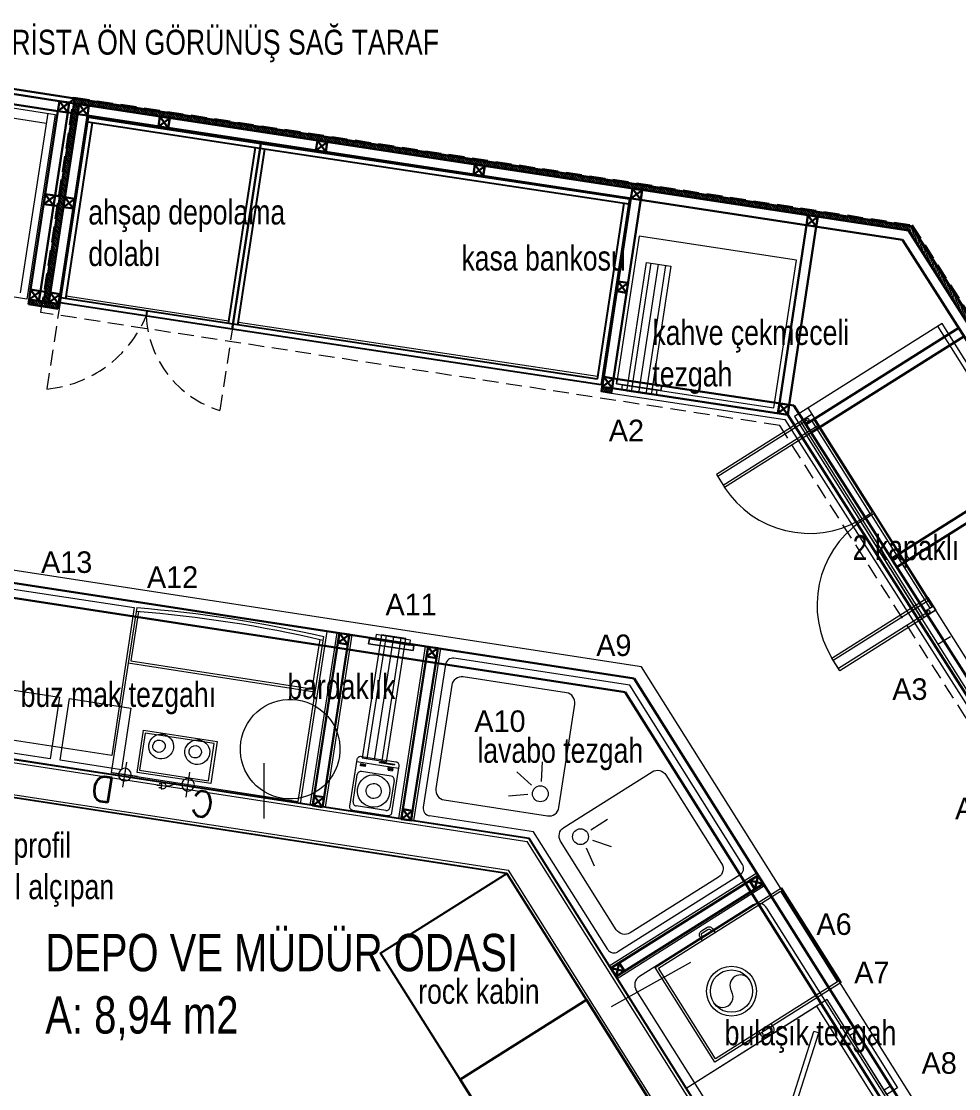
# Model space of a CAD drawing. Header units: millimetres. Extents: x 14735 to 40675, y 3704 to 9569.
# Drawn here: x 15994.6 to 16371.2, y 4514.8 to 4943.4 of the extents above; entities that cross this region are included whole.
import ezdxf
from ezdxf.enums import TextEntityAlignment as Align

# ---------------------------------------------------------------- set-up
doc = ezdxf.new("R2010")
doc.units = ezdxf.units.MM
doc.linetypes.add('HIDDEN', pattern=[9.525, 6.35, -3.175])
doc.layers.get('0').update_dxf_attribs({"lineweight": 25})
for name, color, linetype, lineweight in [('ahsap', 34, 'Continuous', 25), ('ahsaparka', 28, 'Continuous', 20), ('ahsapkesit', 26, 'Continuous', 30), ('ahşap kesit', 30, 'Continuous', 30), ('alçıpan', 12, 'Continuous', 20), ('alçıpanyazı', 7, 'Continuous', 20), ('elektrik panosu', 1, 'Continuous', 25), ('KP', 99, 'Continuous', 30), ('makine', 177, 'Continuous', 18), ('mermer', 142, 'Continuous', 15), ('tarama', 252, 'Continuous', 13), ('tezgahüstüekipman', 7, 'Continuous', 20), ('yazı', 7, 'Continuous', 20)]:
    doc.layers.add(name, color=color, linetype=linetype, lineweight=lineweight)
doc.styles.add('SIMPLEX', font='SIMPLEX')
doc.styles.add('TAKSİM', font='GOTHIC.TTF', dxfattribs={"height": 20})
doc.styles.add('uban-2', font='GOTHIC.TTF', dxfattribs={"width": 0.8})

# ---------------------------------------------------------------- blocks, each defined once
blk = doc.blocks.new('buzmakina')
at = {"extrusion": (1.52846e-08, -6.3311e-09, 1)}
for p, q in [((-65.66, -1.46, 0), (-45.49, -1.46, 0)), ((-45.49, -75.06, 0), (-45.49, -1.46, 0)), ((-44.43, -0.13, 0), (-44.43, -76, 0)), ((5.21, -44.75, 0), (-4.95, -44.78, 0)), ((0.96, -55.41, 0), (3.34, -55.15, 0)), ((1.37, -55.36, 0), (1.48, -56.37, 0)), ((2.19, -55.28, 0), (2.38, -57.08, 0)), ((3.01, -55.19, 0), (3.12, -56.2, 0)), ((-0.01, -65.41, 0), (0, -75.68, 0)), ((5.08, -70.48, 0), (-5.08, -70.51, 0)), ((-65.62, -75.12, 0), (-45.49, -75.06, 0))]:
    blk.add_line(p, q, dxfattribs=at)
at = {"extrusion": (1.74201e-08, -5.04902e-09, 1)}
blk.add_lwpolyline([(-67, -76), (0, -76), (0, 0), (-67, 0)], dxfattribs=at)
at = {"extrusion": (1.74201e-08, -5.04902e-09, 1), "elevation": 0}
blk.add_lwpolyline([(3.34, -55.15, 0.063324), (3.16, -54.4, 0.07639), (2.85, -53.84, 0.107132), (2.39, -53.46, 0.14755), (1.95, -53.37, 0.14755), (1.54, -53.55, 0.107132), (1.17, -54.02, 0.07639), (0.98, -54.64, 0.063324), (0.96, -55.41, 0.063324)], format="xyb", dxfattribs=at)
at = {"extrusion": (-1.52846e-08, 6.3311e-09, -1)}
for centre, major_axis, start_param, end_param in [((432.82, -38, 0), (354.44, 354.44, 0), 3.851109, 4.002873), ((432.82, -38, 0), (-353.42, 353.42, 0), 5.421686, 5.573669), ((0.13, -44.76, 0), (1.8, 1.8, 0), -1.326093, 4.957092), ((-2.53, -53.43, 0), (-3.16, 3.16, 0), 1.425716, 2.343579), ((0, -70.49, 0), (-1.8, 1.8, 0), 0.244703, 6.527888)]:
    blk.add_ellipse(centre, major_axis=major_axis, ratio=1, start_param=start_param, end_param=end_param, dxfattribs=at)
at = {"extrusion": (1.52846e-08, -6.3311e-09, 1), "style": 'SIMPLEX'}
for s, p in [('C', (1.81, -33.38, 0)), ('D', (1.98, -73.77, 0))]:
    blk.add_text(s, height=10.16, rotation=270.1645, dxfattribs=at).set_placement(p)
blk = doc.blocks.new('deepfreze1')
at = {"extrusion": (1.74201e-08, -5.04898e-09, 1)}
blk.add_lwpolyline([(0, -60), (-60, -60), (-60, 0), (0, 0)], close=True, dxfattribs=at)
blk = doc.blocks.new('ön bardaklık-flat-1')
at = {"layer": 'makine'}
for p, q in [((-2.32, -57.62), (5.59, -5.91)), ((0.67, -58.06), (8.62, -6.38)), ((3.63, -58.52), (11.53, -6.82)), ((9.86, -55.13), (-8.01, -52.4))]:
    blk.add_line(p, q, dxfattribs=at)
for points in [[(64.03, -4.66), (0.76, 4.94), (-8.31, -54.37), (54.97, -63.97)], [(5.61, -58.83), (-4.19, -57.33), (3.71, -5.63), (13.52, -7.12)], [(7.64, -58.85), (-6.2, -56.74), (-5.89, -54.74), (7.94, -56.85)]]:
    blk.add_lwpolyline(points, close=True, dxfattribs=at)
at = {"layer": 'makine', "flags": 128}
for points in [[(-8.31, -54.37), (-8.01, -52.4)], [(-8.31, -54.37), (9.55, -57.1), (9.86, -55.13), (9.55, -57.1)]]:
    blk.add_lwpolyline(points, close=True, dxfattribs=at)
blk = doc.blocks.new('2 kapaklı dolap-flat-1')
at = {"layer": 'makine'}
for p, q in [((-1.69, -1.06), (-76.29, 117.41)), ((-54.8, -32.14), (-128.33, 84.63)), ((-129.61, 79.15), (-164.72, 57.04)), ((-162.59, 53.66), (-124.09, 77.9)), ((-128.02, 81.33), (-131.41, 79.2)), ((-131.41, 79.2), (-106.79, 40.11)), ((-103.41, 42.24), (-126.96, 79.64)), ((-164.72, 57.04), (-162.59, 53.66)), ((-106.79, 40.11), (-103.41, 42.24)), ((-106.43, 39.54), (-103.05, 41.67)), ((-81.82, 0.44), (-106.43, 39.54)), ((-103.05, 41.67), (-79.5, 4.27)), ((-118.33, -16.64), (-79.83, 7.61)), ((-81.08, 2.09), (-116.2, -20.02)), ((-78.43, 2.58), (-81.82, 0.44)), ((-76.33, -10.27), (-71.25, -7.08)), ((-116.2, -20.02), (-118.33, -16.64))]:
    blk.add_line(p, q, dxfattribs=at)
for points in [[(-133.83, 81.17), (-59.24, -37.3), (0, 0), (-74.6, 118.47)], [(-123.56, 77.06), (-126.75, 82.13), (-165.26, 57.89), (-162.06, 52.81)], [(-80.36, 8.45), (-77.16, 3.37), (-115.67, -20.87), (-118.86, -15.79)]]:
    blk.add_lwpolyline(points, close=True, dxfattribs=at)
for points in [[(-127.18, 81.87), (-132.25, 78.67), (-107.64, 39.57), (-102.56, 42.77), (-126.11, 80.17)], [(-128.65, 78.58), (-125.69, 80.44), (-126.75, 82.13), (-129.72, 80.27)], [(-77.59, 3.11), (-82.66, -0.09), (-107.28, 39.01), (-102.2, 42.2), (-78.65, 4.8)], [(-81.19, 3.2), (-78.23, 5.07), (-77.16, 3.37), (-80.13, 1.51)], [(-57.76, -34.01), (-54.8, -32.14), (-53.73, -33.84), (-56.7, -35.7)]]:
    blk.add_lwpolyline(points, dxfattribs=at)
at = {"layer": 'makine', "flags": 128}
for points in [[(-42.23, -20.97), (-56.43, 1.61, -0.011791), (-56.48, 1.7, -0.022806), (-56.57, 1.87, -0.022804), (-56.64, 2.06, -0.021821), (-56.7, 2.24, -0.034751), (-56.75, 2.54, -0.036571), (-56.76, 2.85, -0.043988), (-56.71, 3.23, -0.052187), (-56.57, 3.66, -0.082496), (-56.17, 4.25, -0.098696), (-55.48, 4.75, -0.098699), (-54.65, 4.94, -0.082497), (-53.95, 4.84, -0.052186), (-53.53, 4.66, -0.043988), (-53.22, 4.45, -0.036572), (-52.99, 4.23, -0.034752), (-52.8, 3.99, -0.010026), (-52.75, 3.92)], [(-60.11, -0.71), (-45.91, -23.29, 0.010025), (-45.86, -23.36, 0.034754), (-45.68, -23.59, 0.036571), (-45.45, -23.81, 0.043988), (-45.13, -24.03, 0.052185), (-44.71, -24.2, 0.082496), (-44.01, -24.3, 0.098699), (-43.18, -24.11, 0.098699), (-42.49, -23.62, 0.082496), (-42.09, -23.02, 0.052185), (-41.95, -22.6, 0.043988), (-41.9, -22.22, 0.036571), (-41.91, -21.9, 0.034751), (-41.96, -21.6, 0.021821), (-42.02, -21.42, 0.022806), (-42.09, -21.24, 0.022804), (-42.18, -21.06, 0.011792), (-42.23, -20.97)]]:
    blk.add_lwpolyline(points, format="xyb", dxfattribs=at)
at = {"layer": 'makine', "ltscale": 0.1}
blk.add_lwpolyline([(-55.35, -22), (-55.98, -20.68), (-56.5, -19), (-56.95, -17.08), (-57.37, -15.04), (-57.78, -13), (-58.23, -11.08), (-58.75, -9.39), (-59.38, -8.07), (-60.14, -7.19), (-60.96, -6.74), (-61.76, -6.67), (-62.47, -6.92), (-63.01, -7.45), (-63.29, -8.21), (-63.24, -9.14), (-62.77, -10.2), (-61.85, -11.34), (-60.56, -12.54), (-59.03, -13.78), (-57.37, -15.04), (-55.71, -16.29), (-54.17, -17.53), (-52.88, -18.73), (-51.96, -19.87), (-51.5, -20.93), (-51.45, -21.87), (-51.73, -22.62), (-52.27, -23.15), (-52.97, -23.41), (-53.78, -23.33), (-54.6, -22.88)], close=True, dxfattribs=at)
at = {"layer": 'makine'}
for centre, major_axis, start_param, end_param in [((-128.55, 79.82), (1.14, 0.51), 2.353314, 4.207904), ((-127.82, 75.11), (37.26, 16.77), 3.295779, 4.805936), ((-83.96, 5.45), (37.26, 16.77), 1.755283, 3.26544), ((-80.02, 2.76), (1.14, 0.51), 2.353314, 4.207904), ((-56.59, -34.46), (1.14, 0.51), 2.352667, 4.207257)]:
    blk.add_ellipse(centre, major_axis=major_axis, ratio=1, start_param=start_param, end_param=end_param, dxfattribs=at)
for centre in [(-128.61, 79.86), (-80.02, 2.68), (-56.59, -34.53)]:
    blk.add_ellipse(centre, major_axis=(0.544, 0.245), ratio=1, dxfattribs=at)
blk = doc.blocks.new('bulaşık mak')
at = {"extrusion": (1.52846e-08, -6.3311e-09, 1)}
blk.add_line((-62, 53.35, 0), (-62, 49.36, 0), dxfattribs=at)
for points in [[(0, 60), (-67, 60), (-67, 0), (0, 0)], [(0, 60), (-62, 60), (-62, 0), (0, 0)], [(-63.46, 56.03), (-63.46, 54.57), (-64.92, 54.57), (-64.92, 56.03)], [(-62, 57), (-62, 53.35), (-63.46, 53.35), (-63.46, 57)], [(-63.46, 48.39), (-63.46, 46.93), (-64.92, 46.93), (-64.92, 48.39)], [(-62, 49.36), (-62, 45.71), (-63.46, 45.71), (-63.46, 49.36)], [(-72, 15), (-72, 45), (-67, 45), (-67, 15)], [(-70, 17), (-70, 43), (-67, 43), (-67, 17)]]:
    blk.add_lwpolyline(points, close=True, dxfattribs=at)
for points in [[(-57, 50.51), (-55.59, 51.92)], [(-33.44, 33.27), (-55.59, 51.92)], [(-6.58, 51.92), (-29.83, 33.17)], [(-6.58, 51.92), (-5.16, 50.51)], [(-34.86, 31.86), (-57, 50.51)], [(-5.16, 50.51), (-28.41, 31.76)], [(-34.76, 28.24), (-57, 9.49)], [(-33.34, 26.83), (-55.59, 8.08)], [(-29.73, 26.73), (-6.58, 8.08)], [(-28.31, 28.14), (-5.16, 9.49)], [(-57, 9.49), (-55.59, 8.08)], [(-5.16, 9.49), (-6.58, 8.08)]]:
    blk.add_lwpolyline(points, dxfattribs=at)
blk.add_circle((-31.58, 30), 3.63, dxfattribs=at)
blk = doc.blocks.new('çöp sıyırma')
at = {"extrusion": (1.52846e-08, -6.3311e-09, 1)}
for points in [[(-21.48, 44.21), (-21.48, 45.73, 0.414214), (-23.23, 47.48), (-25.75, 47.48, 0.414214), (-27.5, 45.73), (-27.5, 44.21)], [(-21.84, 0.79), (-21.84, -0.73, -0.414214), (-23.59, -2.48), (-26.11, -2.48, -0.414214), (-27.86, -0.73), (-27.86, 0.79)]]:
    blk.add_lwpolyline(points, format="xyb", dxfattribs=at)
for points in [[(-60, 45), (0, 45), (0, 0), (-60, 0)], [(-59, 44), (-1, 44), (-1, 1), (-59, 1)]]:
    blk.add_lwpolyline(points, close=True, dxfattribs=at)
for points in [[(-22.35, 45), (-22.35, 45.73, 0.414214), (-23.23, 46.6), (-25.75, 46.6, 0.414214), (-26.63, 45.73), (-26.63, 45)], [(-22.71, 0), (-22.71, -0.73, -0.414214), (-23.59, -1.6), (-26.11, -1.6, -0.414214), (-26.99, -0.73), (-26.99, 0)]]:
    blk.add_lwpolyline(points, format="xyb", close=True, dxfattribs=at)
blk = doc.blocks.new('bulaşık tezgah')
at = {"ltscale": 50, "extrusion": (1.52846e-08, -6.3311e-09, 1)}
blk.add_lwpolyline([(-70, 0), (-70, -120), (0, -120), (0, 0)], close=True, dxfattribs=at)
blk.add_lwpolyline([(-66, -8), (-66, -112, 0.414214), (-62, -116), (-8, -116, 0.414214), (-4, -112), (-4, -8, 0.414214), (-8, -4), (-62, -4, 0.414214)], format="xyb", close=True, dxfattribs=at)
for radius in [10, 8.5]:
    blk.add_circle((-36.22, -91.33, 0), radius, dxfattribs=at)
for centre, start, end in [((-31.97, -91.33, 0), 0, 180), ((-40.47, -91.33, 0), 180, 0)]:
    blk.add_arc(centre, 4.25, start, end, dxfattribs=at)
blk = doc.blocks.new('buz tezgah')
at = {"extrusion": (1.52846e-08, -6.3311e-09, 1)}
for p, q in [((-70, -1, 0), (0, -1)), ((-70, -149, 0), (-70, -1, 0)), ((0, -149, 0), (0, -1)), ((-70, -5, 0), (0, -5, 0)), ((-70, -145, 0), (0, -145, 0)), ((-70, -149, 0), (0, -149, 0))]:
    blk.add_line(p, q, dxfattribs=at)
blk = doc.blocks.new('bardaklık ufak')
at = {"ltscale": 50, "extrusion": (6.3311e-09, 1.52846e-08, 1)}
for p, q in [((13.6, -71.84, 0), (13.6, -21.83, 0)), ((16.62, -71.83, 0), (16.62, -21.83, 0)), ((19.62, -71.84, 0), (19.62, -21.83, 0))]:
    blk.add_line(p, q, dxfattribs=at)
for points in [[(30, -70), (0, -70), (0, 0), (30, 0)], [(21.62, -71.84), (11.71, -71.84), (11.71, -21.83), (21.62, -21.83)], [(25.27, -69.57), (7.19, -69.57), (7.19, -67.54), (25.27, -67.54)], [(23.63, -71.6), (9.63, -71.6), (9.63, -69.57), (23.63, -69.57)]]:
    blk.add_lwpolyline(points, close=True, dxfattribs=at)
at = {"extrusion": (6.3311e-09, 1.52846e-08, 1), "flags": 128}
for points in [[(7.19, -69.52), (25.26, -69.56), (25.26, -67.57), (25.26, -69.56), (7.19, -69.52), (7.19, -67.53)], [(7.19, -67.53), (25.26, -67.57), (7.19, -67.53)]]:
    blk.add_lwpolyline(points, close=True, dxfattribs=at)
blk = doc.blocks.new('aqua barista tezgah')
at = {"layer": 'tarama', "extrusion": (-1.65872e-08, -6.37822e-08, 1)}
h = blk.add_hatch(dxfattribs=at)
h.set_pattern_fill('ACET-2D-ANSI31', color=256, scale=0.2, angle=81.3089)
h.set_pattern_definition([(126.308855, (-1203.64044, -2653.1098), (-0.51170635, -0.37600746), [])])
h.paths.add_polyline_path([(-286.97, 460.56), (-285, 460.26), (-297.16, 380.69), (-299.14, 380.99)])
at = {"layer": 'tarama'}
h = blk.add_hatch(dxfattribs=at)
h.set_pattern_fill('ANSI31', color=256, scale=0.2, angle=81.30886)
h.paths.add_polyline_path([(48.24, 409.52), (49.45, 411.36), (-286.67, 462.54), (-286.97, 460.56)])
h = blk.add_hatch(dxfattribs=at)
h.set_pattern_fill('ANSI31', color=256, scale=0.2, angle=32.19644)
h.paths.add_polyline_path([(220.29, 139.29), (221.98, 140.36), (49.45, 411.36), (48.24, 409.52), (220.29, 139.29)])
h = blk.add_hatch(dxfattribs=at)
h.set_pattern_fill('ANSI31', color=256, scale=0.2, angle=81.30886)
h.paths.add_polyline_path([(-299.14, 380.99), (-305.07, 381.9), (-305.07, 381.9), (-305.37, 379.92), (-299.44, 379.01)])
at = {"layer": 'tarama', "extrusion": (-1.65872e-08, -6.37822e-08, 1)}
h = blk.add_hatch(dxfattribs=at)
h.set_pattern_fill('ANSI31', color=256, scale=0.2, angle=81.3089)
h.set_pattern_definition([(126.308855, (-1203.68704, -2652.0911), (-0.51170635, -0.37600746), [])])
h.paths.add_polyline_path([(-299.14, 380.99), (-293.21, 380.08), (-293.51, 378.11), (-299.44, 379.01)])
at = {"layer": 'tarama', "extrusion": (4.3958e-06, 1.52724e-06, 1)}
h = blk.add_hatch(dxfattribs=at)
h.set_pattern_fill('ANSI31', color=256, scale=0.2, angle=81.3089)
h.set_pattern_definition([(126.308855, (-1147.3729, -2646.86926), (-0.51170635, -0.37600746), [])])
h.paths.add_polyline_path([(-70.89, 346.24), (-71.19, 344.26), (-75.15, 344.86), (-74.84, 346.84)])
at = {"elevation": 0}
blk.add_lwpolyline([(-285, 460.26), (-286.97, 460.58)], dxfattribs=at)
at = {"layer": 'ahsap', "ltscale": 50, "extrusion": (-1.65872e-08, -6.37822e-08, 1)}
for p, q in [((-290.36, 382.18, 0), (-279.55, 452.85, 0)), ((-281.53, 453.16, 0), (-212.34, 442.57, 0)), ((-221.16, 371.59, 0), (-210.36, 442.27, 0)), ((-212.34, 442.57, 0), (-64.12, 420.28, 0)), ((-76.91, 349.87, 0), (-223.14, 371.9, 0))]:
    blk.add_line(p, q, dxfattribs=at)
at = {"layer": 'ahsap', "ltscale": 50, "extrusion": (1.96605e-08, -6.82526e-08, 1)}
for p, q in [((-214.31, 442.87, 0), (-225.12, 372.2, 0)), ((-223.14, 371.89, 0), (-292.34, 382.48, 0))]:
    blk.add_line(p, q, dxfattribs=at)
at = {"layer": 'ahsap', "ltscale": 50, "extrusion": (4.3958e-06, 1.52724e-06, 1)}
blk.add_line((-66.1, 420.58, 0), (-76.91, 349.87, 0), dxfattribs=at)
at = {"layer": 'ahsap', "ltscale": 50, "extrusion": (4.43205e-06, 1.52277e-06, 1)}
blk.add_line((-63.82, 422.25, 0), (-75.24, 347.6, 0), dxfattribs=at)
at = {"layer": 'ahsap', "ltscale": 50}
blk.add_line((-257.74, 377.19, 0), (-258.04, 375.21, 0), dxfattribs=at)
at = {"layer": 'ahsap', "ltscale": 50, "extrusion": (1.96605e-08, -6.82526e-08, 1), "elevation": 0}
blk.add_lwpolyline([(-223.44, 369.92), (-292.64, 380.5), (-281.23, 455.13), (-212.03, 444.55)], close=True, dxfattribs=at)
blk.add_lwpolyline([(-75.24, 347.6), (-223.44, 369.92), (-212.03, 444.55), (-63.82, 422.25)], dxfattribs=at)
at = {"layer": 'ahsap', "ltscale": 50, "extrusion": (4.3958e-06, 1.52724e-06, 1), "elevation": 0}
blk.add_lwpolyline([(-74.84, 346.84), (-70.89, 346.24), (-71.19, 344.26), (-75.15, 344.86)], close=True, dxfattribs=at)
at = {"layer": 'ahsaparka', "ltscale": 50, "extrusion": (-1.65872e-08, -6.37822e-08, 1)}
for p, q in [((-224.97, 373.19, 0), (-290.21, 383.16, 0)), ((-76.74, 350.96, 0), (-221.01, 372.59, 0))]:
    blk.add_line(p, q, dxfattribs=at)
at = {"layer": 'ahsaparka'}
for p, q in [((-71.19, 344.26, 0), (-1.52, 333.72, 0)), ((-1.52, 333.72, 0), (150.48, 95.33, 0))]:
    blk.add_line(p, q, dxfattribs=at)
at = {"layer": 'ahsaparka', "ltscale": 50}
blk.add_line((-1.52, 333.72, 0), (150.48, 95.33, 0), dxfattribs=at)
at = {"layer": 'ahsapkesit'}
blk.add_line((-289.55, 456.93, 0), (-287.58, 456.63, 0), dxfattribs=at)
at = {"layer": 'ahsapkesit', "extrusion": (-1.65872e-08, -6.37822e-08, 1)}
blk.add_line((-299.14, 380.99, 0), (-293.21, 380.08, 0), dxfattribs=at)
at = {"layer": 'ahşap kesit'}
for p, q in [((-488.18, 493.54, 0), (-286.67, 462.54, 0)), ((-286.97, 460.58, 0), (-482.56, 490.65, 0)), ((-293.51, 457.54, 0), (-483.16, 486.7, 0)), ((-293.51, 457.54, 0), (-286.67, 462.54, 0)), ((-300.51, 385.25, 0), (-289.56, 456.91, 0)), ((-299.44, 379.01, 0), (-293.51, 378.11, 0))]:
    blk.add_line(p, q, dxfattribs=at)
at = {"layer": 'ahşap kesit', "extrusion": (-1.65872e-08, -6.37822e-08, 1)}
for p, q in [((-299.14, 380.99, 0), (-286.67, 462.54, 0)), ((-297.16, 380.69, 0), (-285, 460.26, 0)), ((-286.67, 462.54, 0), (49.45, 411.36, 0)), ((-285, 460.26, 0), (48.24, 409.52, 0)), ((-305.37, 379.92, 0), (-299.44, 379.01, 0)), ((-299.14, 380.99, 0), (-293.21, 380.08, 0)), ((-293.21, 380.08, 0), (-293.51, 378.11, 0))]:
    blk.add_line(p, q, dxfattribs=at)
at = {"layer": 'ahşap kesit', "extrusion": (-8.01922e-09, -4.96298e-08, 1)}
for p, q in [((-293.51, 457.52, 0), (-304.47, 385.85, 0)), ((-305.07, 381.9, 0), (-299.14, 380.99, 0))]:
    blk.add_line(p, q, dxfattribs=at)
at = {"layer": 'ahşap kesit', "extrusion": (-1.21223e-07, 1.95575e-07, 1)}
for p, q in [((48.24, 409.52, 0), (220.29, 139.29, 0)), ((49.45, 411.36, 0), (221.98, 140.36, 0))]:
    blk.add_line(p, q, dxfattribs=at)
at = {"layer": 'ahşap kesit', "ltscale": 50, "extrusion": (-8.01922e-09, -4.96298e-08, 1)}
blk.add_line((-305.07, 381.9, 0), (-305.37, 379.92, 0), dxfattribs=at)
at = {"layer": 'KP', "extrusion": (-1.65872e-08, -6.37822e-08, 1)}
for p, q in [((-293.51, 457.54, 0), (-288.95, 460.89, 0)), ((-289.55, 456.93, 0), (-292.9, 461.49, 0)), ((-285.6, 456.31, 0), (-281.04, 459.66, 0)), ((-281.65, 455.7, 0), (-285, 460.26, 0)), ((-281.65, 455.7, 0), (-292.63, 383.84, 0)), ((-281.65, 455.7, 0), (45.83, 405.84, 0)), ((-299.21, 420.2, 0), (-294.66, 423.55, 0)), ((-295.26, 419.6, 0), (-298.61, 424.15, 0)), ((-291.31, 418.99, 0), (-286.75, 422.34, 0)), ((-287.35, 418.39, 0), (-290.7, 422.95, 0)), ((-301.12, 381.29, 0), (-304.47, 385.85, 0)), ((-305.07, 381.9, 0), (-300.51, 385.25, 0)), ((-297.16, 380.69, 0), (-292.6, 384.04, 0)), ((-293.21, 380.08, 0), (-296.56, 384.64, 0)), ((-65.61, 224.18, 0), (-540.07, 297.15, 0))]:
    blk.add_line(p, q, dxfattribs=at)
at = {"layer": 'KP', "extrusion": (4.3958e-06, 1.52724e-06, 1)}
for p, q in [((-253.1, 451.36, 0), (-248.54, 454.71, 0)), ((-249.14, 450.75, 0), (-252.49, 455.31, 0)), ((-189.83, 441.72, 0), (-185.27, 445.07, 0)), ((-185.87, 441.12, 0), (-189.22, 445.68, 0)), ((-126.56, 432.09, 0), (-122, 435.44, 0)), ((-122.6, 431.49, 0), (-125.95, 436.04, 0)), ((-58.73, 425.81, 0), (-70.29, 350.19, 0)), ((-63.29, 422.46, 0), (-58.73, 425.81, 0)), ((-59.33, 421.85, 0), (-62.68, 426.41, 0)), ((-63.28, 422.46, 0), (-74.24, 350.79, 0)), ((7.18, 411.73, 0), (11.74, 415.08, 0)), ((11.14, 411.12, 0), (7.79, 415.68, 0)), ((-68.99, 385.15, 0), (-64.43, 388.5, 0)), ((-65.04, 384.54, 0), (-68.38, 389.1, 0)), ((-74.84, 346.84, 0), (-70.29, 350.19, 0)), ((-70.89, 346.24, 0), (-74.24, 350.79, 0)), ((-4.26, 336.16, 0), (0.3, 339.51, 0)), ((-0.31, 335.56, 0), (-3.65, 340.11, 0))]:
    blk.add_line(p, q, dxfattribs=at)
at = {"layer": 'KP', "extrusion": (-8.01922e-09, -4.96298e-08, 1)}
for p, q in [((-294.66, 423.55, 0), (-292.68, 423.25, 0)), ((-295.26, 419.6, 0), (-293.28, 419.29, 0)), ((-300.51, 385.25, 0), (-298.53, 384.94, 0))]:
    blk.add_line(p, q, dxfattribs=at)
at = {"layer": 'KP'}
for p, q in [((7.18, 411.72, 0), (-3.65, 340.11, 0)), ((11.14, 411.12, 0), (0.31, 339.51, 0)), ((-70.29, 350.19, 0), (2.09, 339.24, 0)), ((-70.89, 346.24, 0), (-0.31, 335.56, 0)), ((152.36, 103.61, 0), (2.09, 339.24, 0)), ((148.99, 101.46, 0), (-0.31, 335.56, 0)), ((-61.98, 229.69, 0), (-539.15, 303.08, 0)), ((-12.21, 150.65, 0), (-68.01, 115.52, 0)), ((-10.08, 147.27, 0), (-65.88, 112.14, 0))]:
    blk.add_line(p, q, dxfattribs=at)
at = {"layer": 'KP', "extrusion": (-1.21223e-07, 1.95575e-07, 1)}
for p, q in [((45.83, 405.84, 0), (213.69, 142.23, 0)), ((68.37, 370.45, 0), (6.84, 331.7, 0)), ((8.97, 328.32, 0), (70.5, 367.06, 0)), ((102.75, 316.46, 0), (41.29, 277.77, 0)), ((43.62, 274.5, 0), (104.88, 313.08, 0))]:
    blk.add_line(p, q, dxfattribs=at)
at = {"layer": 'KP', "extrusion": (-1.21058e-08, -7.91477e-08, 1)}
for p, q in [((-176.41, 247.29, 0), (-180.98, 243.95, 0)), ((-177.03, 243.34, 0), (-180.37, 247.91, 0)), ((-140.84, 241.82, 0), (-145.4, 238.48, 0)), ((-141.45, 237.87, 0), (-144.79, 242.43, 0)), ((-186.57, 182.01, 0), (-191.14, 178.67, 0)), ((-187.19, 178.06, 0), (-190.53, 182.62, 0)), ((-150.99, 176.59, 0), (-155.55, 173.25, 0)), ((-151.6, 172.64, 0), (-154.94, 177.21, 0))]:
    blk.add_line(p, q, dxfattribs=at)
at = {"layer": 'KP', "extrusion": (-2.07015e-08, -9.32833e-08, 1)}
for p, q in [((-191.05, 179.24, 0), (-180.98, 243.95, 0)), ((-187.08, 178.75, 0), (-177, 243.46, 0)), ((-155.47, 173.77, 0), (-145.4, 238.48, 0)), ((-141.45, 237.87, 0), (-151.52, 173.17, 0))]:
    blk.add_line(p, q, dxfattribs=at)
at = {"layer": 'KP', "extrusion": (-6.00055e-08, -3.61402e-08, 1)}
for p, q in [((57.05, 40.65, 0), (-61.98, 229.69, 0)), ((51.97, 37.45, 0), (-65.61, 224.18, 0))]:
    blk.add_line(p, q, dxfattribs=at)
at = {"layer": 'KP', "extrusion": (-4.36979e-08, -3.33538e-08, 1)}
for p, q in [((-13.47, 145.14, 0), (-12.21, 150.65, 0)), ((-10.08, 147.27, 0), (-15.6, 148.52, 0)), ((-65.88, 112.14, 0), (-71.4, 113.39, 0)), ((-69.26, 110, 0), (-68.01, 115.52, 0))]:
    blk.add_line(p, q, dxfattribs=at)
at = {"layer": 'KP', "extrusion": (-5.25152e-08, -5.72196e-08, 1), "elevation": 0}
for points in [[(-288.95, 460.89), (-289.55, 456.93), (-293.51, 457.54), (-292.9, 461.49)], [(-281.04, 459.66), (-281.65, 455.7), (-285.6, 456.31), (-285, 460.26)], [(-294.66, 423.55), (-295.26, 419.6), (-299.21, 420.2), (-298.61, 424.15)], [(-286.75, 422.34), (-287.35, 418.39), (-291.31, 418.99), (-290.7, 422.95)], [(-300.51, 385.25), (-301.12, 381.29), (-305.07, 381.9), (-304.47, 385.85)], [(-292.6, 384.04), (-293.21, 380.08), (-297.16, 380.69), (-296.56, 384.64)]]:
    blk.add_lwpolyline(points, close=True, dxfattribs=at)
at = {"layer": 'KP', "extrusion": (4.35988e-06, 1.5338e-06, 1), "elevation": 0}
for points in [[(-248.54, 454.71), (-249.14, 450.75), (-253.1, 451.36), (-252.49, 455.31)], [(-185.27, 445.07), (-185.87, 441.12), (-189.83, 441.72), (-189.22, 445.68)], [(-122, 435.44), (-122.6, 431.49), (-126.56, 432.09), (-125.95, 436.04)], [(-58.73, 425.81), (-59.33, 421.85), (-63.29, 422.46), (-62.68, 426.41)], [(11.74, 415.08), (11.14, 411.12), (7.18, 411.73), (7.79, 415.68)], [(-64.43, 388.5), (-65.04, 384.54), (-68.99, 385.15), (-68.38, 389.1)], [(-70.29, 350.19), (-70.89, 346.24), (-74.84, 346.84), (-74.24, 350.79)], [(0.3, 339.51), (-0.31, 335.56), (-4.26, 336.16), (-3.65, 340.11)]]:
    blk.add_lwpolyline(points, close=True, dxfattribs=at)
at = {"layer": 'KP', "extrusion": (-1.21058e-08, -7.91477e-08, 1), "elevation": 0}
for points in [[(-177.03, 243.34), (-176.41, 247.29), (-180.37, 247.91), (-180.98, 243.95)], [(-141.45, 237.87), (-140.84, 241.82), (-144.79, 242.43), (-145.4, 238.48)], [(-187.19, 178.06), (-186.57, 182.01), (-190.53, 182.62), (-191.14, 178.67)], [(-151.6, 172.64), (-150.99, 176.59), (-154.94, 177.21), (-155.55, 173.25)]]:
    blk.add_lwpolyline(points, close=True, dxfattribs=at)
at = {"layer": 'KP', "extrusion": (-4.36979e-08, -3.33538e-08, 1), "elevation": 0}
for points in [[(-13.47, 145.14), (-10.08, 147.27), (-12.21, 150.65), (-15.6, 148.52)], [(-69.26, 110), (-65.88, 112.14), (-68.01, 115.52), (-71.4, 113.39)]]:
    blk.add_lwpolyline(points, close=True, dxfattribs=at)
at = {"layer": 'makine'}
for p, q in [((-482.39, 485.09, 0), (-294.61, 456.19, 0)), ((-480.03, 480.68, 0), (-298.18, 452.68, 0)), ((-297.57, 456.64, 0), (-308.6, 384.48, 0)), ((-294.61, 456.19, 0), (-305.94, 382.05, 0)), ((-305.94, 382.05, 0), (-493.73, 410.95, 0)), ((-61.98, 229.69, 0), (-139.84, 241.67, 0)), ((-63.79, 226.94, 0), (-134.38, 237.79, 0)), ((-137.8, 235.29, 0), (-146.72, 177.98, 0)), ((-18.48, 154.98, 0), (-63.79, 226.94, 0)), ((-104.2, 165.36, 0), (-150.61, 172.5, 0)), ((-102.39, 168.12, 0), (-144.21, 174.55, 0)), ((-72.64, 120.88, 0), (-102.39, 168.12, 0)), ((-12.75, 151.5, 0), (-71.98, 114.2, 0)), ((-19.42, 150.84, 0), (-68.5, 119.94, 0))]:
    blk.add_line(p, q, dxfattribs=at)
at = {"layer": 'makine', "extrusion": (-2.07015e-08, -9.32833e-08, 1)}
blk.add_line((-139.84, 241.67, 0), (-150.61, 172.5, 0), dxfattribs=at)
at = {"layer": 'makine', "extrusion": (2.64491e-07, -1.33171e-08, 1)}
for p, q in [((-99.24, 188.35, 0), (-98.85, 196.23, 0)), ((-103.23, 186.88, 0), (-109.07, 192.19, 0)), ((-104.65, 183.14, 0), (-112.51, 182.42, 0))]:
    blk.add_line(p, q, dxfattribs=at)
at = {"layer": 'makine', "extrusion": (-1.41105e-07, 2.24102e-07, 1)}
for p, q in [((-79.44, 168.97, 0), (-72.76, 173.18, 0)), ((-78.76, 164.78, 0), (-71.28, 162.29, 0)), ((-81.33, 161.71, 0), (-78.11, 154.51, 0))]:
    blk.add_line(p, q, dxfattribs=at)
at = {"layer": 'makine', "extrusion": (-6.00055e-08, -3.61402e-08, 1)}
blk.add_line((-71.98, 114.2, 0), (-104.2, 165.36, 0), dxfattribs=at)
at = {"layer": 'makine', "extrusion": (-1.82545e-08, -1.18687e-07, 1), "elevation": 0}
blk.add_lwpolyline([(-89.19, 223.94), (-130.71, 230.32, 0.414214), (-135.27, 226.98), (-141.65, 185.47, 0.414214), (-138.31, 180.9), (-96.8, 174.52, 0.414214), (-92.23, 177.87), (-85.85, 219.38, 0.414214)], format="xyb", close=True, dxfattribs=at)
at = {"layer": 'makine', "extrusion": (-1.41105e-07, 2.24102e-07, 1), "elevation": 0}
blk.add_lwpolyline([(-49.23, 190.97), (-26.85, 155.43, -0.414214), (-28.1, 149.92), (-63.64, 127.54, -0.414214), (-69.16, 128.79), (-91.54, 164.33, -0.414214), (-90.28, 169.85), (-54.74, 192.23, -0.414214)], format="xyb", close=True, dxfattribs=at)
at = {"layer": 'makine', "extrusion": (2.64491e-07, -1.33171e-08, 1)}
blk.add_circle((-99.69, 183.4, 0), 3.19, dxfattribs=at)
at = {"layer": 'makine', "extrusion": (-1.41105e-07, 2.24102e-07, 1)}
blk.add_circle((-83.54, 166.16, 0), 3.19, dxfattribs=at)
at = {"layer": 'makine'}
for centre, start, end in [((-134.84, 234.83, 0), 81.2562, 171.1519), ((-143.76, 177.52, 0), 171.1519, 261.2562), ((-21.02, 153.38, 0), 302.1964, 32.1964), ((-70.1, 122.48, 0), 212.1964, 302.1964)]:
    blk.add_arc(centre, 3, start, end, dxfattribs=at)
at = {"layer": 'mermer', "linetype": 'HIDDEN', "extrusion": (-1.65872e-08, -6.37822e-08, 1)}
blk.add_line((-287.09, 463.11, 0), (49.75, 411.82, 0), dxfattribs=at)
at = {"layer": 'mermer', "linetype": 'HIDDEN', "extrusion": (-1.21223e-07, 1.95575e-07, 1)}
blk.add_line((49.75, 411.82, 0), (222.67, 140.2, 0), dxfattribs=at)
at = {"layer": 'mermer', "linetype": 'HIDDEN'}
blk.add_line((148.21, 93.31, 0), (-3.51, 331.25, 0), dxfattribs=at)
at = {"layer": 'mermer'}
blk.add_line((-59.09, 234.31, 0), (-542.33, 308.63, 0), dxfattribs=at)
at = {"layer": 'mermer', "extrusion": (-6.00055e-08, -3.61402e-08, 1)}
blk.add_line((63.33, 39.88, 0), (-59.09, 234.31, 0), dxfattribs=at)
at = {"layer": 'mermer', "linetype": 'HIDDEN', "extrusion": (-1.65872e-08, -6.37822e-08, 1), "elevation": 0}
blk.add_lwpolyline([(-3.51, 331.25), (-300.31, 376.62), (-287.09, 463.11)], dxfattribs=at)
at = {"layer": 'tarama', "linetype": 'HIDDEN', "extrusion": (-4.07045e-09, -6.56956e-08, 1)}
blk.add_line((-292.64, 380.5, 0), (-297.93, 345.9, 0), dxfattribs=at)
at = {"layer": 'tarama', "linetype": 'HIDDEN', "extrusion": (-1.57546e-08, -6.39083e-08, 1)}
blk.add_line((-223.14, 371.89, 0), (-228.44, 337.3, 0), dxfattribs=at)
at = {"layer": 'tarama', "linetype": 'HIDDEN', "extrusion": (-4.07045e-09, -6.56956e-08, 1)}
blk.add_arc((-302.42, 393.81, 0), 48.12, 275.3568, 337.257, dxfattribs=at)
at = {"layer": 'tarama', "linetype": 'HIDDEN', "extrusion": (-1.57546e-08, -6.39083e-08, 1)}
blk.add_arc((-216.06, 377.47, 0), 42.04, 183.0847, 252.8823, dxfattribs=at)
for name, p in [('ön bardaklık-flat-1', (-60.79, 402.36, 0)), ('2 kapaklı dolap-flat-1', (136.29, 253.69, 0))]:
    blk.add_blockref(name, p)
at = {"layer": 'makine', "extrusion": (-4.51795e-08, -1.92342e-07, 1), "rotation": 81.15423579753782}
blk.add_blockref('buz tezgah', (-328.58, 270.89, 0), dxfattribs=at)
at = {"layer": 'makine', "extrusion": (-5.74873e-09, -7.77298e-08, 1), "rotation": 261.3088555280009}
blk.add_blockref('deepfreze1', (-271.86, 198.82, 0), dxfattribs=at)
at = {"layer": 'makine', "extrusion": (3.42849e-08, -8.63321e-08, 1), "rotation": 261.1967395756241}
blk.add_blockref('buzmakina', (-196.94, 180.29, 0), dxfattribs=at)
at = {"layer": 'makine', "extrusion": (1.6734e-07, 1.13875e-06, 1), "xscale": -1, "rotation": 171.1555871640502}
blk.add_blockref('bardaklık ufak', (-186.17, 178.02, 0), dxfattribs=at)
at = {"layer": 'makine', "extrusion": (-4.34995e-08, -3.45601e-08, 1), "rotation": 212.196432535936}
for name, p in [('bulaşık tezgah', (-4.88, 7.56, 0)), ('çöp sıyırma', (-53.62, 113.68, 0)), ('bulaşık mak', (-41.11, 65.1, 0))]:
    blk.add_blockref(name, p, dxfattribs=at)
blk = doc.blocks.new('blender-flat-1')
for p, q in [((1.98, -6.01), (2.02, 5.99)), ((3.52, 7.49), (14.52, 7.46)), ((15.98, -6.05), (16.02, 5.95)), ((18.67, 6.75), (18.67, 4.85)), ((19.48, -8.56), (19.52, 8.44)), ((20.97, -2.15), (20.47, -2.15)), ((20.97, -3.65), (20.47, -3.65)), ((14.48, -7.54), (3.48, -7.51)), ((20.97, -5.15), (20.47, -5.15))]:
    blk.add_line(p, q)
at = {"extrusion": (-1.52846e-08, 6.3311e-09, 1), "elevation": 0}
blk.add_lwpolyline([(-0.02, -7), (0.02, 7, -0.414214), (1.52, 8.5), (20.52, 8.44, -0.414214), (22.02, 6.94), (21.98, -7.06, -0.414214), (20.48, -8.56), (1.48, -8.5, -0.414214)], format="xyb", close=True, dxfattribs=at)
for points in [[(18.25, 4.85), (18.25, 6.75), (19.1, 6.75), (19.09, 4.85)], [(20.96, -6.65), (20.46, -6.65), (20.48, -0.65), (20.98, -0.65)], [(19.06, -4.32), (18.43, -4.32), (18.43, -4.53), (18.22, -4.53), (18.21, -6.22), (18.42, -6.23), (18.42, -6.44), (18.85, -6.44), (19.06, -6.23), (19.06, -6.02), (19.27, -6.02), (19.27, -5.8), (19.06, -4.74)]]:
    blk.add_lwpolyline(points, close=True, dxfattribs=at)
for points in [[(18.64, -4.32), (18.64, -5.17), (18.42, -5.38), (18.64, -5.38), (18.63, -6.23), (18.85, -6.23), (18.85, -6.44)], [(18.42, -5.38), (18.43, -4.74), (19.06, -4.74), (19.27, -4.96), (19.27, -5.8)], [(18.64, -4.74), (18.85, -6.01), (19.06, -6.02)], [(19.27, -6.02), (18.85, -4.74)]]:
    blk.add_lwpolyline(points, dxfattribs=at)
for major_axis in [(2.49, 6.01), (1.15, 2.77)]:
    blk.add_ellipse((9, -0.03), major_axis=major_axis, ratio=1)
for centre, start_param, end_param in [((3.52, 5.99), 0.389828, 1.960625), ((14.52, 5.96), 5.102217, 6.673014), ((3.48, -6.01), 1.960625, 3.531421), ((14.48, -6.04), 3.531421, 5.102217)]:
    blk.add_ellipse(centre, major_axis=(0.57, 1.39), ratio=1, start_param=start_param, end_param=end_param)
blk = doc.blocks.new('turkkahve-flat-1')
for p, q in [((0, 0), (0, 29.95)), ((0, 29.95), (17.09, 29.95)), ((16.08, 29.1), (1, 29.1)), ((1, 29.1), (1, 1.14)), ((16.08, 1.14), (16.08, 29.1)), ((17.09, 29.95), (17.09, 0)), ((17.09, 0), (0, 0)), ((1, 1.14), (16.08, 1.14))]:
    blk.add_line(p, q)
for centre, major_axis in [((11.73, 21.97), (1.91, 4.62)), ((11.69, 22.83), (0.96, 2.31)), ((11.69, 7.26), (1.91, 4.62)), ((11.73, 8.13), (0.96, 2.31))]:
    blk.add_ellipse(centre, major_axis=major_axis, ratio=1)
blk = doc.blocks.new('unoxstefania-flat-1')
at = {"extrusion": (-1.63151e-08, 2.02836e-08, 1), "elevation": 0}
for points in [[(69.5, 0), (69.5, 60), (0, 60), (0, 0)], [(70.58, 13.68), (70.58, 46.32), (69.5, 46.32), (69.5, 13.68)]]:
    blk.add_lwpolyline(points, close=True, dxfattribs=at)
blk = doc.blocks.new('merycheff-flat-1')
for p, q in [((0, 0), (0, 46.26)), ((0, 46.26), (55.82, 46.26)), ((55.82, 46.26), (55.82, 0)), ((55.82, 4.61), (55.82, 37.25)), ((55.82, 37.25), (56.9, 37.25)), ((56.9, 37.25), (56.9, 4.61)), ((56.9, 4.61), (55.82, 4.61)), ((55.82, 0), (0, 0))]:
    blk.add_line(p, q)
blk = doc.blocks.new('makina-flat-1')
for p, q in [((2.12, -252.95, 0), (2.12, -228.02, 0)), ((2.12, -228.02, 0), (27.19, -228.02, 0)), ((27.19, -228.02, 0), (27.19, -252.95, 0)), ((27.19, -252.95, 0), (2.12, -252.95, 0)), ((2.12, -281.01, 0), (2.12, -256.09, 0)), ((2.12, -256.09, 0), (27.19, -256.09, 0)), ((27.19, -256.09, 0), (27.19, -281.01, 0)), ((27.19, -281.01, 0), (2.12, -281.01, 0)), ((2.12, -309.97, 0), (2.12, -285.05, 0)), ((2.12, -285.05, 0), (27.19, -285.05, 0)), ((27.19, -285.05, 0), (27.19, -309.97, 0)), ((27.19, -309.97, 0), (2.12, -309.97, 0))]:
    blk.add_line(p, q)
at = {"extrusion": (-1.52846e-08, 6.3311e-09, 1), "elevation": 0}
blk.add_lwpolyline([(22.98, -113.02), (22.98, -87.16), (5.35, -87.16), (5.35, -113.02)], close=True, dxfattribs=at)
for centre in [(25.16, -139.72, 0), (20.54, -375.73, 0)]:
    blk.add_ellipse(centre, major_axis=(7.65, 18.48), ratio=1)
for name, p in [('merycheff-flat-1', (3.74, -81.91, 0)), ('unoxstefania-flat-1', (1.93, -223.83, 0)), ('turkkahve-flat-1', (2.02, -346.31, 0)), ('blender-flat-1', (0, -411.4))]:
    blk.add_blockref(name, p)
blk = doc.blocks.new('tefriş')
at = {"layer": 'ahşap kesit'}
blk.add_lwpolyline([(-409.06, -619.56), (-358.29, -587.59), (-294.35, -689.13), (-345.12, -721.1)], close=True, dxfattribs=at)
at = {"layer": 'elektrik panosu'}
blk.add_lwpolyline([(-390.26, -536.81), (-358.29, -587.59), (-409.06, -619.56), (-441.03, -568.78)], close=True, dxfattribs=at)
blk.add_blockref('aqua barista tezgah', (-277.12, -688.22, 0))
at = {"layer": 'tezgahüstüekipman', "extrusion": (4.06097e-07, -5.23623e-07, 1), "rotation": 81.29564757832574}
blk.add_blockref('makina-flat-1', (-851.83, -450.35, 0), dxfattribs=at)
blk = doc.blocks.new('aquaplan')
at = {"layer": 'tarama'}
h = blk.add_hatch(dxfattribs=at)
h.set_pattern_fill('JIS_STN_2.5', color=256, scale=4)
h.set_pattern_definition([(45, (-7823.26, -2466.417), (-7.071068, 7.071068), []), (45, (-7816.2, -2466.417), (-7.071068, 7.071068), [4.8, -2])])
h.paths.add_polyline_path([(-771.65, -92.31), (-851.14, -101.31), (-842.13, -180.8), (-762.64, -171.8)])
h.paths.add_polyline_path([(59.69, -393.84), (59.69, -393.85, 0.28288), (61.01, -395.48), (129.37, -386.86), (139.37, -466.24), (60, -476.24), (50, -396.86), (61.01, -395.48, -0.283038)])
h.paths.add_polyline_path([(9.69, 3.02), (9.69, 3.02, 0.282923), (11.01, 1.39), (79.37, 10), (89.37, -69.37), (10, -79.37), (0, 0), (11.01, 1.39, -0.283125)])
at = {"layer": 'alçıpan'}
for p, q in [((-1060.37, -418.97), (-381.34, -522.83)), ((-1061.74, -419.97), (-382.06, -523.93)), ((-671.72, -492.37), (-389.66, -535.51)), ((-670.65, -493.75), (-390.38, -536.62)), ((-270.23, -701.54), (-382.06, -523.93)), ((-269.21, -700.91), (-381.34, -522.83)), ((-280.89, -708.26), (-389.66, -535.51)), ((-281.9, -708.9), (-390.38, -536.62))]:
    blk.add_line(p, q, dxfattribs=at)

msp = doc.modelspace()

# ---------------------------------------------------------------- linework, layer by layer
at = {"layer": 'alçıpanyazı'}
for p, q in [((16092.03, 4645.49, 0), (16092.03, 4623.35, 0)), ((16231.73, 4547.79, 0), (16263.51, 4565.59, 0))]:
    msp.add_line(p, q, dxfattribs=at)
at = {"layer": 'Defpoints', "elevation": 0}
msp.add_lwpolyline([(15639.61, 5411.22), (16621.1, 5411.22), (16654.33, 5147.43), (16579.92, 5138.06), (16589.92, 5058.68), (16664.33, 5068.06), (16704.33, 4750.57), (16629.92, 4741.19), (16639.92, 4661.82), (16707.54, 4670.19), (16728.07, 4523.72), (16818.96, 4552.54), (16822.8, 4550.81), (16607.29, 4408.71), (16558.91, 4487.01), (16361.34, 4356.74), (16356.55, 4364.37), (16343.83, 4356.39), (16298.01, 4429.16), (16310.71, 4437.15), (16198.58, 4615.23), (15519.55, 4719.09)], dxfattribs=at)
msp.add_lwpolyline([(16205.74, 4254.15), (16348.81, 4348.48), (16189.66, 4601.24), (15909.27, 4644.31), (15901.03, 4560.94), (15990.52, 4547.25), (15989.55, 4540.93), (15900.27, 4554.58), (15890.29, 4454.95), (16125.87, 4418.92), (16121.47, 4375.08)], close=True, dxfattribs=at)

# ---------------------------------------------------------------- block references
for name in ['aquaplan', 'tefriş']:
    msp.add_blockref(name, (16579.92, 5138.06, 0))

# ---------------------------------------------------------------- texts
at = {"style": 'TAKSİM'}
for s, p in [('A2', (16237.7, 4774.79, 0)), ('A13', (16012.84, 4721.92, 0)), ('A12', (16055.37, 4715.92, 0)), ('A11', (16151.2, 4704.94, 0)), ('A9', (16232.64, 4688.54, 0)), ('A3', (16351.57, 4670.93, 0)), ('A10', (16186.9, 4658.07, 0)), ('A2', (16376.79, 4622.97, 0)), ('A6', (16321.11, 4576.57, 0)), ('A7', (16336.3, 4557.18, 0)), ('A8', (16363.35, 4520.82, 0))]:
    msp.add_text(s, height=8.64, dxfattribs=at).set_placement(p, align=Align.CENTER)
at = {"layer": 'alçıpanyazı', "insert": (15904.05, 4617.59, 0), "char_height": 10, "attachment_point": 1, "style": 'uban-2'}
msp.add_mtext_dynamic_manual_height_columns('40x40x2 mm kutu profil antipas boyalı yeşil alçıpan duvar', width=141.2866, gutter_width=12.5, heights=[0], dxfattribs=at)
at = {"layer": 'yazı', "attachment_point": 1, "style": 'uban-2'}
for s, insert, char_height in [('BARİSTA ÖN GÖRÜNÜŞ SAĞ TARAF', (15976.32, 4940, 0), 10), ('ahşap depolama\\Pdolabı', (16021.52, 4871.81, 0), 10), ('kasa bankosu', (16171.4, 4853.33, 0), 10), ('kahve çekmeceli \\Ptezgah', (16248.13, 4823.45, 0), 10), ('2 kapaklı soğuk dolap', (16328.57, 4737.08, 0), 10), ('bardaklık', (16101.49, 4681.28, 0), 10), ('buz mak tezgahı', (15994.34, 4678.12, 0), 10), ('lavabo tezgah', (16177.82, 4655.67, 0), 10), ('DEPO VE MÜDÜR ODASI A: 8,94 m2', (16004.25, 4576.97, 0), 15), ('rock kabin', (16154.05, 4558.9, 0), 10), ('bulaşık tezgah', (16277.15, 4542.27, 0), 10)]:
    msp.add_mtext_dynamic_manual_height_columns(s, width=208.9045, gutter_width=12.5, heights=[0], dxfattribs=dict(at, insert=insert, char_height=char_height))

doc.saveas('drawing.dxf')
